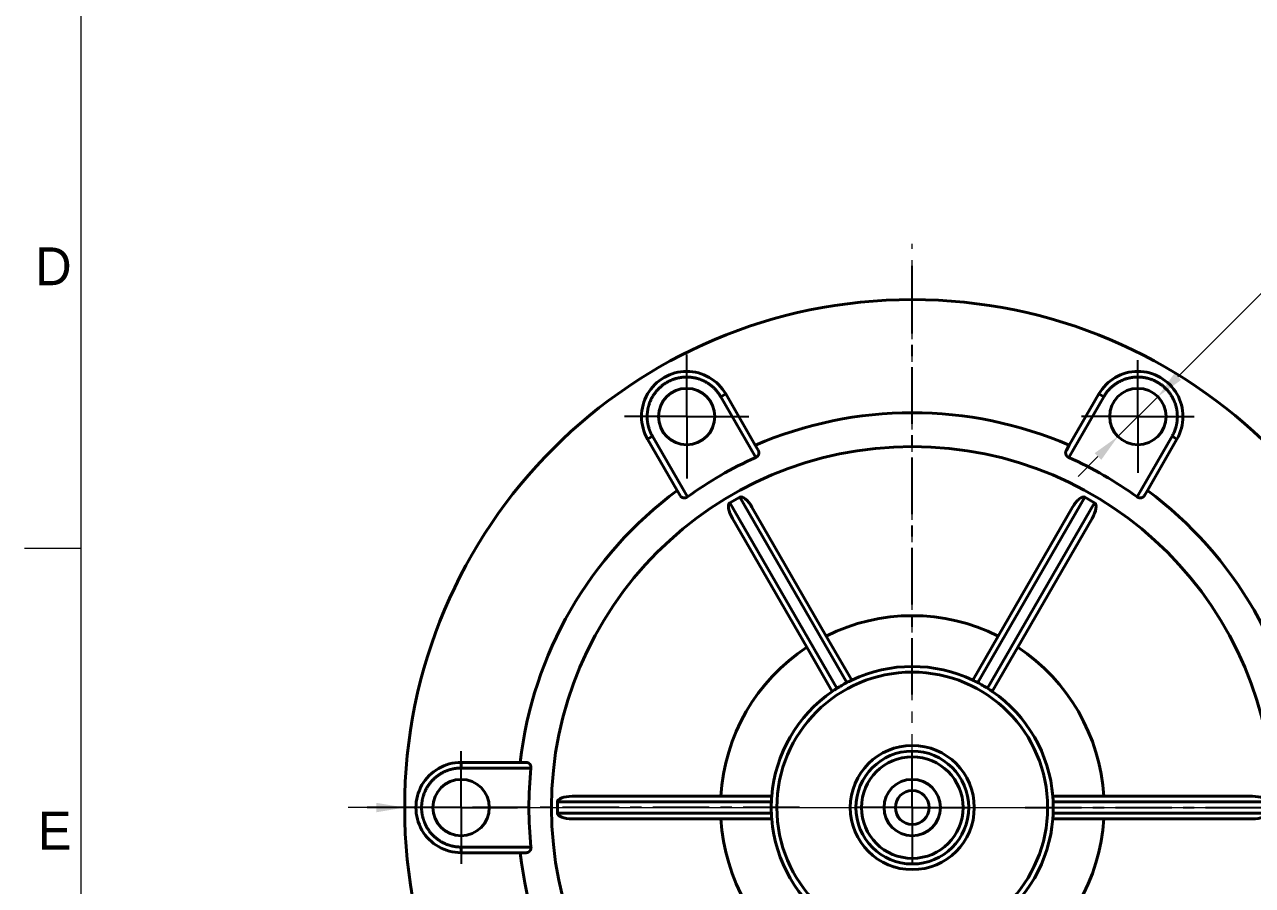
# Model space of a CAD drawing. Header units: millimetres. Extents: x 15 to 415, y 5 to 292.
# Drawn here: x 15 to 123.9, y 68.6 to 144.9 of the extents above; entities that cross this region are included whole.
import ezdxf

# ---------------------------------------------------------------- set-up
doc = ezdxf.new("R2010")
doc.units = ezdxf.units.MM
doc.linetypes.add('CenterLine', pattern=[8, 5, -1, 1, -1])
for name, color, linetype in [('Annotations', 7, 'Continuous'), ('Border', 7, 'Continuous'), ('Geometries', 7, 'Continuous')]:
    doc.layers.add(name, color=color, linetype=linetype)
doc.styles.add('Shapr2', font='txt', dxfattribs={"height": 3.3495})
doc.styles.add('Shapr5', font='txt', dxfattribs={"height": 3.3495})
doc.dimstyles.new('ISO-25', dxfattribs={"dimtxt": 2.5, "dimasz": 2.5, "dimexe": 1.25, "dimexo": 0.625, "dimtad": 1, "dimtxsty": 'Standard', "dimcen": 2.5, "dimadec": 0, "dimazin": 0, "dimtfac": 1, "dimtmove": 0, "dimatfit": 3, "dimfxl": 1, "dimarcsym": 0})

# ---------------------------------------------------------------- blocks, each defined once
blk = doc.blocks.new('*U3')
at = {"layer": 'Annotations', "linetype": 'CenterLine', "lineweight": -3}
for p, q in [((93.7, 120.55), (93.7, 123.55)), ((93.7, 85.55), (93.7, 120.55)), ((48.7, 75.55), (45.38, 75.55)), ((83.7, 75.55), (48.7, 75.55)), ((103.7, 75.55), (138.7, 75.55)), ((138.7, 75.55), (141.7, 75.55)), ((93.7, 65.55), (93.7, 30.55)), ((93.7, 30.55), (93.7, 27.55))]:
    blk.add_line(p, q, dxfattribs=at)
at = {"layer": 'Annotations', "linetype": 'Continuous', "lineweight": -3}
for q in [(93.7, 80.55), (88.7, 75.55), (93.7, 70.55), (98.7, 75.55)]:
    blk.add_line((93.7, 75.55), q, dxfattribs=at)
blk = doc.blocks.new('*U4')
at = {"layer": 'Annotations', "linetype": 'Continuous', "lineweight": -3}
for q in [(53.7, 80.55), (48.7, 75.55), (53.7, 70.55), (58.7, 75.55)]:
    blk.add_line((53.7, 75.55), q, dxfattribs=at)
blk = doc.blocks.new('*U5')
at = {"layer": 'Annotations', "linetype": 'CenterLine', "lineweight": -3}
for p, q in [((73.7, 112.69), (73.7, 115.69)), ((71.2, 110.19), (68.2, 110.19)), ((76.2, 110.19), (79.2, 110.19)), ((73.7, 107.69), (73.7, 104.69))]:
    blk.add_line(p, q, dxfattribs=at)
at = {"layer": 'Annotations', "linetype": 'Continuous', "lineweight": -3}
for q in [(73.7, 115.19), (68.7, 110.19), (73.7, 105.19), (78.7, 110.19)]:
    blk.add_line((73.7, 110.19), q, dxfattribs=at)
blk = doc.blocks.new('*U6')
at = {"layer": 'Annotations', "linetype": 'Continuous', "lineweight": -3}
for q in [(113.7, 115.19), (108.7, 110.19), (113.7, 105.19), (118.7, 110.19)]:
    blk.add_line((113.7, 110.19), q, dxfattribs=at)
blk = doc.blocks.new('*U11')
at = {"layer": 'Annotations', "linetype": 'CenterLine', "lineweight": 15}
for p, q in [((93.7, 77.05), (93.7, 125.5)), ((92.2, 75.55), (89.2, 75.55)), ((95.2, 75.55), (98.2, 75.55)), ((93.7, 74.05), (93.7, 71.05))]:
    blk.add_line(p, q, dxfattribs=at)
at = {"layer": 'Annotations', "linetype": 'Continuous', "lineweight": 15}
for q in [(93.7, 80.55), (88.7, 75.55), (93.7, 70.55), (98.7, 75.55)]:
    blk.add_line((93.7, 75.55), q, dxfattribs=at)
blk = doc.blocks.new('*D12')
at = {"layer": 'Annotations', "color": 0, "linetype": 'Continuous', "lineweight": 15}
for p, q in [((46.2, 75.55), (43.7, 75.55)), ((48.7, 75.55), (138.7, 75.55)), ((141.2, 75.55), (173.84, 75.55))]:
    blk.add_line(p, q, dxfattribs=at)
at = {"layer": 'Annotations', "color": 0}
for points in [[(46.2, 75.13), (46.2, 75.96), (48.7, 75.55)], [(141.2, 75.96), (141.2, 75.13), (138.7, 75.55)]]:
    blk.add_solid(points, dxfattribs=at)
at = {"layer": 'Defpoints', "color": 0}
for p in [(48.7, 75.55), (138.7, 75.55)]:
    blk.add_point(p, dxfattribs=at)
at = {"layer": 'Annotations', "color": 0, "lineweight": 15, "insert": (167.32, 77.92), "char_height": 3.349, "attachment_point": 5, "style": 'Shapr2'}
blk.add_mtext('\\A1;%%c180', dxfattribs=at)
blk = doc.blocks.new('*D13')
at = {"layer": 'Annotations', "color": 0, "linetype": 'Continuous', "lineweight": 15}
for p, q in [((117.23, 113.72), (135.73, 132.22)), ((111.93, 108.42), (115.47, 111.95)), ((110.16, 106.65), (108.39, 104.88))]:
    blk.add_line(p, q, dxfattribs=at)
at = {"layer": 'Annotations', "color": 0}
for points in [[(116.94, 114.02), (117.53, 113.43), (115.47, 111.95)], [(110.46, 106.36), (109.87, 106.95), (111.93, 108.42)]]:
    blk.add_solid(points, dxfattribs=at)
at = {"layer": 'Defpoints', "color": 0}
for p in [(115.47, 111.95), (111.93, 108.42)]:
    blk.add_point(p, dxfattribs=at)
at = {"layer": 'Annotations', "color": 0, "lineweight": 15, "insert": (130.57, 130.41), "char_height": 3.349, "attachment_point": 5, "rotation": 45, "style": 'Shapr2'}
blk.add_mtext('\\A1;%%c10', dxfattribs=at)

msp = doc.modelspace()

# ---------------------------------------------------------------- linework, layer by layer
at = {"layer": 'Border', "linetype": 'Continuous', "lineweight": 15}
for p, q in [((20, 287), (20, 10)), ((20, 98.5), (15, 98.5))]:
    msp.add_line(p, q, dxfattribs=at)
at = {"layer": 'Geometries', "linetype": 'Continuous', "lineweight": 40}
for p, q in [((77.1614, 112.187), (76.7284, 111.937)), ((77.1614, 112.187), (79.7844, 107.6437)), ((107.6101, 107.6437), (110.2332, 112.187)), ((110.2332, 112.187), (110.6662, 111.937)), ((79.8271, 106.5699), (76.7284, 111.937)), ((110.6662, 111.937), (107.5675, 106.5699)), ((70.2332, 108.187), (70.6662, 108.437)), ((72.8562, 103.6437), (70.2332, 108.187)), ((70.6662, 108.437), (73.7649, 103.0699)), ((113.6297, 103.0699), (116.7284, 108.437)), ((117.1614, 108.187), (114.5383, 103.6437)), ((117.1614, 108.187), (116.7284, 108.437)), ((79.7844, 107.6437), (80.0361, 107.2078)), ((107.3584, 107.2078), (107.6101, 107.6437)), ((73.1079, 103.2078), (72.8562, 103.6437)), ((114.5383, 103.6437), (114.2867, 103.2078)), ((78.3987, 103.0439), (77.5326, 102.5439)), ((77.5326, 102.5439), (87.0193, 86.1126)), ((87.8853, 86.6126), (78.3987, 103.0439)), ((108.9959, 103.0439), (99.5093, 86.6126)), ((100.3753, 86.1126), (109.8619, 102.5439)), ((109.8619, 102.5439), (108.9959, 103.0439)), ((79.4849, 102.1624), (86.078, 90.7429)), ((101.3165, 90.7429), (107.9096, 102.1624)), ((84.346, 89.7429), (77.7529, 101.1624)), ((109.6416, 101.1624), (103.0486, 89.7429)), ((86.078, 90.7429), (88.3333, 86.8366)), ((99.0612, 86.8366), (101.3165, 90.7429)), ((86.6013, 85.8366), (84.346, 89.7429)), ((103.0486, 89.7429), (100.7933, 85.8366)), ((53.6973, 79.5459), (53.6973, 79.0459)), ((53.6973, 79.5459), (58.9434, 79.5459)), ((58.9434, 79.5459), (59.4467, 79.5459)), ((59.8947, 79.0459), (53.6973, 79.0459)), ((63.5406, 76.5459), (76.7267, 76.5459)), ((76.7267, 76.5459), (81.2373, 76.5459)), ((106.1572, 76.5459), (110.6678, 76.5459)), ((110.6678, 76.5459), (123.854, 76.5459)), ((62.234, 75.0459), (62.234, 76.0459)), ((81.2073, 76.0459), (62.234, 76.0459)), ((125.1605, 76.0459), (106.1873, 76.0459)), ((62.234, 75.0459), (81.2073, 75.0459)), ((76.7267, 74.5459), (63.5406, 74.5459)), ((81.2373, 74.5459), (76.7267, 74.5459)), ((110.6678, 74.5459), (106.1572, 74.5459)), ((106.1873, 75.0459), (125.1605, 75.0459)), ((123.854, 74.5459), (110.6678, 74.5459)), ((53.6973, 72.0459), (53.6973, 71.5459)), ((53.6973, 72.0459), (59.8947, 72.0459)), ((58.9434, 71.5459), (53.6973, 71.5459)), ((59.4467, 71.5459), (58.9434, 71.5459))]:
    msp.add_line(p, q, dxfattribs=at)
at = {"layer": 'Geometries', "linetype": 'Continuous', "lineweight": 40, "flags": 128}
for points in [[(76.7284, 111.937), (76.7046, 111.9775), (76.6803, 112.0176), (76.6555, 112.0575), (76.6301, 112.097), (76.6042, 112.1362), (76.5778, 112.175), (76.5509, 112.2134), (76.5234, 112.2515), (76.4955, 112.2892), (76.467, 112.3266), (76.4381, 112.3635), (76.4086, 112.4001), (76.3787, 112.4363), (76.3483, 112.472), (76.3174, 112.5074), (76.286, 112.5423), (76.2542, 112.5768), (76.2219, 112.6109), (76.1869, 112.6468), (76.1514, 112.6823), (76.1154, 112.7172), (76.0789, 112.7516), (76.042, 112.7854), (76.0045, 112.8188), (75.9679, 112.8504), (75.9309, 112.8815), (75.8935, 112.9121), (75.8556, 112.9422), (75.8174, 112.9718), (75.7787, 113.0008), (75.7396, 113.0293), (75.7002, 113.0572), (75.6603, 113.0846), (75.6201, 113.1115), (75.5795, 113.1377), (75.5385, 113.1635), (75.4972, 113.1886), (75.4556, 113.2132), (75.4136, 113.2372), (75.3713, 113.2606), (75.3287, 113.2834), (75.2857, 113.3057), (75.251, 113.3231), (75.2161, 113.3402), (75.181, 113.3568), (75.1457, 113.3731), (75.1102, 113.389), (75.0745, 113.4046), (75.0386, 113.4197), (75.0025, 113.4344), (74.9576, 113.4521), (74.9124, 113.4692), (74.867, 113.4857), (74.8214, 113.5015), (74.7755, 113.5167), (74.7295, 113.5313), (74.6832, 113.5452), (74.6368, 113.5585), (74.5901, 113.5712), (74.5434, 113.5832), (74.4964, 113.5945), (74.4493, 113.6052), (74.4021, 113.6153), (74.3547, 113.6247), (74.3072, 113.6334), (74.2595, 113.6415), (74.2118, 113.6489), (74.164, 113.6557), (74.1255, 113.6606), (74.0869, 113.6652), (74.0483, 113.6693), (74.0097, 113.6729), (73.971, 113.6762), (73.9322, 113.679), (73.8934, 113.6814), (73.8545, 113.6834), (73.8063, 113.6852), (73.758, 113.6864), (73.7096, 113.6869), (73.6613, 113.6867), (73.613, 113.6859), (73.5647, 113.6844), (73.5165, 113.6823), (73.4682, 113.6794), (73.4201, 113.6759), (73.3719, 113.6718), (73.3238, 113.667), (73.2758, 113.6615), (73.2279, 113.6553), (73.1801, 113.6485), (73.1324, 113.6411), (73.0847, 113.6329), (73.0372, 113.6242), (72.9898, 113.6147), (72.9519, 113.6067), (72.914, 113.5982), (72.8762, 113.5893), (72.8386, 113.58), (72.8009, 113.5702), (72.7634, 113.56), (72.7259, 113.5494), (72.6886, 113.5384), (72.6425, 113.5242), (72.5965, 113.5093), (72.5508, 113.4938), (72.5052, 113.4776), (72.4599, 113.4609), (72.4148, 113.4435), (72.37, 113.4255), (72.3254, 113.4069), (72.2811, 113.3876), (72.2371, 113.3678), (72.1933, 113.3473), (72.1498, 113.3263), (72.1066, 113.3046), (72.0637, 113.2823), (72.0212, 113.2595), (71.9789, 113.2361), (71.937, 113.2121), (71.8954, 113.1875), (71.8622, 113.1673), (71.8293, 113.1468), (71.7966, 113.1259), (71.7641, 113.1046), (71.7318, 113.083), (71.6998, 113.061), (71.668, 113.0386), (71.6364, 113.0159), (71.5975, 112.9871), (71.5591, 112.9579), (71.521, 112.9281), (71.4834, 112.8978), (71.4462, 112.8669), (71.4094, 112.8356), (71.3731, 112.8038), (71.3372, 112.7714), (71.3017, 112.7386), (71.2667, 112.7053), (71.2322, 112.6715), (71.1981, 112.6372), (71.1645, 112.6025), (71.1314, 112.5673), (71.0988, 112.5316), (71.0666, 112.4955), (71.035, 112.459), (71.0039, 112.422), (70.9793, 112.392), (70.955, 112.3618), (70.931, 112.3312), (70.9074, 112.3004), (70.8841, 112.2693), (70.8611, 112.2379), (70.8385, 112.2062), (70.8163, 112.1744), (70.7891, 112.1344), (70.7625, 112.094), (70.7364, 112.0533), (70.7109, 112.0122), (70.686, 111.9708), (70.6617, 111.9291), (70.6379, 111.887), (70.6147, 111.8446), (70.5921, 111.8018), (70.5701, 111.7588), (70.5487, 111.7155), (70.5279, 111.6718), (70.5077, 111.6279), (70.4881, 111.5837), (70.4691, 111.5393), (70.4508, 111.4946), (70.433, 111.4496), (70.4159, 111.4044), (70.4026, 111.368), (70.3897, 111.3313), (70.3772, 111.2946), (70.3651, 111.2577), (70.3534, 111.2206), (70.3421, 111.1833), (70.3312, 111.146), (70.3208, 111.1085), (70.3084, 111.0618), (70.2966, 111.0149), (70.2855, 110.9678), (70.275, 110.9206), (70.2652, 110.8733), (70.2561, 110.8258), (70.2476, 110.7782), (70.2398, 110.7305), (70.2326, 110.6827), (70.2261, 110.6348), (70.2202, 110.5868), (70.215, 110.5387), (70.2105, 110.4906), (70.2067, 110.4424), (70.2035, 110.3941), (70.2009, 110.3458), (70.1991, 110.2975), (70.1979, 110.2492), (70.1974, 110.2103), (70.1974, 110.1715), (70.1977, 110.1326), (70.1986, 110.0938), (70.1998, 110.0549), (70.2015, 110.016), (70.2036, 109.9771), (70.2061, 109.9383), (70.2099, 109.8901), (70.2143, 109.842), (70.2194, 109.7939), (70.2252, 109.7459), (70.2316, 109.698), (70.2387, 109.6502), (70.2464, 109.6025), (70.2548, 109.5549), (70.2639, 109.5074), (70.2736, 109.4601), (70.284, 109.4129), (70.295, 109.3658), (70.3066, 109.3189), (70.319, 109.2722), (70.3319, 109.2256), (70.3455, 109.1793), (70.3598, 109.1331), (70.3746, 109.0871), (70.387, 109.0503), (70.3999, 109.0136), (70.4131, 108.9771), (70.4267, 108.9408), (70.4408, 108.9045), (70.4552, 108.8683), (70.4701, 108.8324), (70.4853, 108.7966), (70.5015, 108.7598), (70.5181, 108.7232), (70.5351, 108.6867), (70.5526, 108.6505), (70.5704, 108.6145), (70.5888, 108.5785), (70.6075, 108.5428), (70.6267, 108.5073), (70.6462, 108.472), (70.6662, 108.437)], [(116.7284, 108.437), (116.7516, 108.4778), (116.7742, 108.5189), (116.7963, 108.5603), (116.8178, 108.6021), (116.8388, 108.6441), (116.8592, 108.6863), (116.879, 108.7289), (116.8983, 108.7717), (116.917, 108.8148), (116.9351, 108.8581), (116.9526, 108.9017), (116.9696, 108.9454), (116.9859, 108.9894), (117.0017, 109.0337), (117.0169, 109.0781), (117.0314, 109.1227), (117.0454, 109.1676), (117.0588, 109.2125), (117.0724, 109.2608), (117.0853, 109.3092), (117.0976, 109.3579), (117.1091, 109.4067), (117.12, 109.4556), (117.1301, 109.5047), (117.1392, 109.5522), (117.1477, 109.5998), (117.1554, 109.6476), (117.1626, 109.6954), (117.169, 109.7433), (117.1748, 109.7913), (117.18, 109.8394), (117.1844, 109.8875), (117.1882, 109.9358), (117.1914, 109.984), (117.1938, 110.0323), (117.1956, 110.0806), (117.1968, 110.129), (117.1972, 110.1773), (117.197, 110.2257), (117.1961, 110.274), (117.1946, 110.3224), (117.1924, 110.3707), (117.1901, 110.4095), (117.1875, 110.4482), (117.1843, 110.487), (117.1808, 110.5257), (117.1768, 110.5644), (117.1724, 110.6031), (117.1676, 110.6417), (117.1623, 110.6803), (117.1552, 110.7281), (117.1474, 110.7757), (117.1389, 110.8233), (117.1298, 110.8707), (117.12, 110.9181), (117.1096, 110.9652), (117.0986, 111.0122), (117.0869, 111.0591), (117.0745, 111.1058), (117.0615, 111.1523), (117.0479, 111.1987), (117.0336, 111.2448), (117.0187, 111.2907), (117.0031, 111.3365), (116.9869, 111.382), (116.9701, 111.4273), (116.9527, 111.4723), (116.9346, 111.5171), (116.9197, 111.553), (116.9043, 111.5886), (116.8886, 111.6241), (116.8724, 111.6594), (116.8559, 111.6946), (116.8389, 111.7296), (116.8216, 111.7644), (116.8039, 111.799), (116.7813, 111.8417), (116.7582, 111.8841), (116.7345, 111.9262), (116.7102, 111.968), (116.6853, 112.0094), (116.6599, 112.0505), (116.6339, 112.0912), (116.6073, 112.1315), (116.5802, 112.1715), (116.5525, 112.2111), (116.5243, 112.2504), (116.4956, 112.2892), (116.4663, 112.3276), (116.4365, 112.3656), (116.4062, 112.4032), (116.3753, 112.4404), (116.3439, 112.4772), (116.3121, 112.5135), (116.2861, 112.5423), (116.2598, 112.5709), (116.2332, 112.5992), (116.2063, 112.6271), (116.1791, 112.6549), (116.1515, 112.6823), (116.1236, 112.7094), (116.0954, 112.7362), (116.06, 112.769), (116.0241, 112.8014), (115.9878, 112.8333), (115.9511, 112.8647), (115.9139, 112.8955), (115.8763, 112.9258), (115.8383, 112.9557), (115.7999, 112.985), (115.761, 113.0137), (115.7218, 113.0419), (115.6822, 113.0696), (115.6422, 113.0968), (115.6019, 113.1233), (115.5612, 113.1493), (115.5201, 113.1748), (115.4787, 113.1997), (115.4369, 113.224), (115.3949, 113.2477), (115.3608, 113.2663), (115.3266, 113.2846), (115.2921, 113.3025), (115.2575, 113.32), (115.2226, 113.3371), (115.1875, 113.3539), (115.1522, 113.3702), (115.1167, 113.3862), (115.0724, 113.4055), (115.0279, 113.4241), (114.983, 113.4422), (114.938, 113.4596), (114.8927, 113.4764), (114.8471, 113.4926), (114.8014, 113.5082), (114.7554, 113.5231), (114.7093, 113.5374), (114.6629, 113.5511), (114.6164, 113.5641), (114.5697, 113.5764), (114.5228, 113.5882), (114.4758, 113.5992), (114.4286, 113.6097), (114.3812, 113.6194), (114.3338, 113.6286), (114.2862, 113.637), (114.2479, 113.6434), (114.2096, 113.6493), (114.1711, 113.6547), (114.1326, 113.6598), (114.094, 113.6644), (114.0554, 113.6686), (114.0167, 113.6724), (113.9779, 113.6757), (113.9297, 113.6792), (113.8815, 113.6821), (113.8332, 113.6843), (113.7848, 113.6858), (113.7365, 113.6867), (113.6882, 113.6869), (113.6399, 113.6864), (113.5915, 113.6853), (113.5432, 113.6835), (113.495, 113.6811), (113.4467, 113.6779), (113.3985, 113.6741), (113.3504, 113.6697), (113.3024, 113.6646), (113.2544, 113.6588), (113.2065, 113.6523), (113.1586, 113.6452), (113.1109, 113.6375), (113.0727, 113.6307), (113.0345, 113.6236), (112.9964, 113.616), (112.9584, 113.6081), (112.9205, 113.5997), (112.8826, 113.5908), (112.8448, 113.5815), (112.8071, 113.5719), (112.7604, 113.5592), (112.7139, 113.546), (112.6676, 113.5321), (112.6215, 113.5175), (112.5756, 113.5023), (112.5299, 113.4865), (112.4845, 113.4701), (112.4392, 113.453), (112.3942, 113.4353), (112.3495, 113.417), (112.305, 113.3981), (112.2608, 113.3785), (112.2168, 113.3584), (112.1732, 113.3376), (112.1298, 113.3163), (112.0867, 113.2943), (112.0439, 113.2718), (112.0015, 113.2486), (111.9676, 113.2296), (111.9339, 113.2102), (111.9005, 113.1905), (111.8672, 113.1704), (111.8342, 113.1498), (111.8013, 113.1289), (111.7687, 113.1077), (111.7364, 113.086), (111.6965, 113.0587), (111.6571, 113.0308), (111.618, 113.0024), (111.5793, 112.9734), (111.541, 112.9439), (111.5031, 112.9138), (111.4657, 112.8833), (111.4287, 112.8522), (111.3921, 112.8206), (111.356, 112.7885), (111.3203, 112.7559), (111.285, 112.7229), (111.2502, 112.6893), (111.2159, 112.6553), (111.1821, 112.6208), (111.1487, 112.5858), (111.1158, 112.5504), (111.0834, 112.5145), (111.0578, 112.4854), (111.0324, 112.4559), (111.0074, 112.4262), (110.9827, 112.3963), (110.9584, 112.3659), (110.9343, 112.3354), (110.9106, 112.3045), (110.8872, 112.2734), (110.8634, 112.241), (110.84, 112.2083), (110.817, 112.1753), (110.7943, 112.1421), (110.772, 112.1086), (110.7501, 112.0748), (110.7285, 112.0407), (110.7073, 112.0064), (110.6866, 111.9718), (110.6662, 111.937)], [(80.0361, 107.2078), (80.045, 107.1917), (80.0533, 107.1752), (80.061, 107.1585), (80.0681, 107.1416), (80.0732, 107.1278), (80.078, 107.1138), (80.0823, 107.0997), (80.0862, 107.0855), (80.0896, 107.0711), (80.0927, 107.0557), (80.0953, 107.0403), (80.0974, 107.0246), (80.0989, 107.0089), (80.0998, 106.993), (80.1002, 106.9804), (80.1001, 106.9678), (80.0997, 106.9551), (80.099, 106.9423), (80.0978, 106.9295), (80.0962, 106.9166), (80.0943, 106.9036), (80.0919, 106.8907), (80.089, 106.8772), (80.0856, 106.8636), (80.0817, 106.8501), (80.0773, 106.8365), (80.073, 106.8245), (80.0683, 106.8126), (80.0632, 106.8006), (80.0576, 106.7887), (80.0517, 106.7769), (80.0451, 106.7648), (80.0381, 106.7528), (80.0306, 106.7408), (80.0226, 106.729), (80.0142, 106.7174), (80.0053, 106.706), (79.996, 106.6947), (79.9862, 106.6837), (79.9759, 106.6728), (79.9672, 106.6641), (79.9581, 106.6555), (79.9487, 106.6471), (79.939, 106.639), (79.9291, 106.631), (79.9176, 106.6223), (79.9057, 106.6139), (79.8935, 106.6058), (79.881, 106.598), (79.8679, 106.5904), (79.8545, 106.5831), (79.8409, 106.5763), (79.8271, 106.5699)], [(107.5675, 106.5699), (107.5533, 106.5765), (107.5393, 106.5835), (107.5256, 106.591), (107.5121, 106.5988), (107.5013, 106.6056), (107.4906, 106.6127), (107.4802, 106.62), (107.47, 106.6275), (107.4601, 106.6352), (107.4485, 106.6449), (107.4372, 106.6548), (107.4264, 106.665), (107.4161, 106.6755), (107.4059, 106.6864), (107.3961, 106.6976), (107.3869, 106.7089), (107.3781, 106.7204), (107.3698, 106.7322), (107.3619, 106.7441), (107.3545, 106.7561), (107.3475, 106.7682), (107.3411, 106.7804), (107.3349, 106.7929), (107.3292, 106.8056), (107.324, 106.8183), (107.3192, 106.831), (107.3149, 106.8436), (107.3106, 106.8578), (107.3069, 106.8719), (107.3036, 106.8859), (107.3009, 106.9), (107.2987, 106.914), (107.2969, 106.9279), (107.2956, 106.9418), (107.2948, 106.9556), (107.2944, 106.97), (107.2945, 106.9844), (107.295, 106.9986), (107.296, 107.0127), (107.2978, 107.0299), (107.3003, 107.0468), (107.3033, 107.0636), (107.307, 107.0802), (107.3113, 107.0965), (107.3162, 107.1127), (107.3216, 107.1287), (107.3276, 107.1444), (107.3345, 107.1607), (107.3419, 107.1766), (107.3499, 107.1923), (107.3584, 107.2078)], [(73.7649, 103.0699), (73.7521, 103.0609), (73.739, 103.0523), (73.7256, 103.0441), (73.7121, 103.0364), (73.7008, 103.0304), (73.6894, 103.0247), (73.6778, 103.0193), (73.6662, 103.0142), (73.6546, 103.0095), (73.6404, 103.0043), (73.6262, 102.9995), (73.6119, 102.9953), (73.5977, 102.9915), (73.5831, 102.9882), (73.5686, 102.9853), (73.5541, 102.983), (73.5398, 102.9812), (73.5254, 102.9798), (73.5112, 102.9789), (73.4971, 102.9785), (73.4831, 102.9785), (73.4694, 102.979), (73.4554, 102.98), (73.4416, 102.9814), (73.428, 102.9832), (73.4146, 102.9854), (73.4015, 102.988), (73.3871, 102.9913), (73.373, 102.9952), (73.3592, 102.9994), (73.3457, 103.0041), (73.3325, 103.0091), (73.3195, 103.0146), (73.3068, 103.0204), (73.2945, 103.0266), (73.2818, 103.0334), (73.2694, 103.0407), (73.2573, 103.0482), (73.2456, 103.0562), (73.2317, 103.0663), (73.2182, 103.0769), (73.2052, 103.088), (73.1927, 103.0995), (73.1807, 103.1114), (73.1691, 103.1237), (73.158, 103.1363), (73.1474, 103.1494), (73.1367, 103.1634), (73.1266, 103.1779), (73.117, 103.1927), (73.1079, 103.2078)], [(114.2867, 103.2078), (114.2771, 103.192), (114.2671, 103.1766), (114.2565, 103.1616), (114.2453, 103.147), (114.2359, 103.1356), (114.2262, 103.1245), (114.2162, 103.1137), (114.2058, 103.1032), (114.195, 103.0931), (114.1833, 103.0827), (114.1712, 103.0727), (114.1587, 103.0631), (114.1458, 103.054), (114.1325, 103.0452), (114.1218, 103.0386), (114.1108, 103.0323), (114.0996, 103.0263), (114.0882, 103.0206), (114.0765, 103.0152), (114.0645, 103.0101), (114.0523, 103.0053), (114.0399, 103.0009), (114.0267, 102.9967), (114.0133, 102.9929), (113.9996, 102.9895), (113.9857, 102.9865), (113.9732, 102.9842), (113.9605, 102.9823), (113.9476, 102.9808), (113.9345, 102.9796), (113.9212, 102.9788), (113.9075, 102.9785), (113.8936, 102.9786), (113.8795, 102.9791), (113.8653, 102.9801), (113.851, 102.9816), (113.8367, 102.9835), (113.8223, 102.986), (113.8078, 102.9889), (113.7933, 102.9924), (113.7813, 102.9956), (113.7694, 102.9992), (113.7574, 103.0031), (113.7455, 103.0074), (113.7336, 103.012), (113.7203, 103.0177), (113.7071, 103.0238), (113.694, 103.0303), (113.681, 103.0372), (113.6679, 103.0447), (113.6549, 103.0527), (113.6422, 103.0611), (113.6297, 103.0699)], [(59.4467, 79.5459), (59.4651, 79.5456), (59.4835, 79.5446), (59.5018, 79.5429), (59.5201, 79.5405), (59.5346, 79.5381), (59.549, 79.5352), (59.5634, 79.5319), (59.5777, 79.5282), (59.5919, 79.5239), (59.6067, 79.519), (59.6214, 79.5135), (59.636, 79.5074), (59.6504, 79.5008), (59.6646, 79.4937), (59.6757, 79.4877), (59.6866, 79.4814), (59.6974, 79.4747), (59.7081, 79.4676), (59.7186, 79.4602), (59.729, 79.4524), (59.7392, 79.4443), (59.7492, 79.4357), (59.7595, 79.4264), (59.7695, 79.4167), (59.7793, 79.4065), (59.7889, 79.396), (59.7971, 79.3863), (59.8051, 79.3762), (59.8129, 79.3658), (59.8204, 79.355), (59.8277, 79.344), (59.8349, 79.3322), (59.8418, 79.3201), (59.8483, 79.3077), (59.8546, 79.2949), (59.8605, 79.2817), (59.8659, 79.2684), (59.871, 79.2547), (59.8757, 79.2407), (59.8799, 79.2264), (59.8831, 79.2144), (59.886, 79.2023), (59.8886, 79.1899), (59.8908, 79.1775), (59.8927, 79.1649), (59.8945, 79.1505), (59.8959, 79.136), (59.8968, 79.1214), (59.8973, 79.1068), (59.8973, 79.0916), (59.8969, 79.0764), (59.896, 79.0611), (59.8947, 79.0459)], [(53.6973, 79.0459), (53.6503, 79.0456), (53.6034, 79.0447), (53.5565, 79.0431), (53.5096, 79.0409), (53.4627, 79.038), (53.4159, 79.0346), (53.3691, 79.0305), (53.3224, 79.0257), (53.2758, 79.0204), (53.2292, 79.0144), (53.1827, 79.0078), (53.1363, 79.0006), (53.09, 78.9928), (53.0438, 78.9843), (52.9978, 78.9752), (52.9518, 78.9655), (52.906, 78.9552), (52.8604, 78.9443), (52.8118, 78.932), (52.7634, 78.919), (52.7151, 78.9052), (52.6671, 78.8908), (52.6193, 78.8757), (52.5717, 78.86), (52.526, 78.8441), (52.4806, 78.8276), (52.4353, 78.8105), (52.3903, 78.7928), (52.3456, 78.7744), (52.3011, 78.7554), (52.2569, 78.7358), (52.213, 78.7156), (52.1693, 78.6948), (52.126, 78.6734), (52.0829, 78.6514), (52.0402, 78.6288), (51.9978, 78.6056), (51.9556, 78.5818), (51.9139, 78.5574), (51.8724, 78.5325), (51.8313, 78.507), (51.7906, 78.481), (51.7581, 78.4596), (51.7259, 78.4379), (51.6939, 78.4158), (51.6622, 78.3934), (51.6306, 78.3706), (51.5993, 78.3474), (51.5683, 78.3239), (51.5375, 78.3001), (51.4997, 78.27), (51.4623, 78.2394), (51.4254, 78.2083), (51.3888, 78.1767), (51.3527, 78.1446), (51.3171, 78.112), (51.2819, 78.0789), (51.2472, 78.0453), (51.2129, 78.0113), (51.1791, 77.9768), (51.1458, 77.9418), (51.113, 77.9063), (51.0807, 77.8705), (51.0488, 77.8341), (51.0175, 77.7973), (50.9867, 77.7601), (50.9564, 77.7225), (50.9266, 77.6845), (50.9031, 77.6536), (50.8799, 77.6225), (50.857, 77.5911), (50.8345, 77.5595), (50.8124, 77.5276), (50.7905, 77.4954), (50.769, 77.463), (50.7479, 77.4303), (50.7222, 77.3895), (50.697, 77.3482), (50.6724, 77.3066), (50.6484, 77.2647), (50.625, 77.2224), (50.6021, 77.1799), (50.5799, 77.137), (50.5582, 77.0938), (50.5371, 77.0504), (50.5166, 77.0066), (50.4968, 76.9625), (50.4775, 76.9182), (50.4589, 76.8737), (50.4409, 76.8288), (50.4235, 76.7838), (50.4067, 76.7385), (50.3906, 76.6929), (50.375, 76.6472), (50.363, 76.6103), (50.3514, 76.5732), (50.3403, 76.5361), (50.3295, 76.4988), (50.3191, 76.4613), (50.3092, 76.4237), (50.2996, 76.386), (50.2905, 76.3482), (50.2798, 76.3011), (50.2697, 76.2538), (50.2602, 76.2064), (50.2514, 76.1589), (50.2433, 76.1113), (50.2358, 76.0636), (50.229, 76.0158), (50.2228, 75.9678), (50.2173, 75.9198), (50.2125, 75.8718), (50.2083, 75.8236), (50.2048, 75.7754), (50.202, 75.7272), (50.1998, 75.679), (50.1983, 75.6307), (50.1975, 75.5823), (50.1973, 75.534), (50.1978, 75.4857), (50.1987, 75.4469), (50.2, 75.4081), (50.2017, 75.3694), (50.2039, 75.3306), (50.2065, 75.2918), (50.2096, 75.253), (50.213, 75.2143), (50.2169, 75.1756), (50.2224, 75.1276), (50.2285, 75.0797), (50.2353, 75.0318), (50.2427, 74.9841), (50.2508, 74.9364), (50.2595, 74.8889), (50.2689, 74.8415), (50.279, 74.7943), (50.2897, 74.7471), (50.3011, 74.7002), (50.3131, 74.6533), (50.3257, 74.6067), (50.339, 74.5603), (50.3529, 74.514), (50.3675, 74.4679), (50.3827, 74.422), (50.3985, 74.3764), (50.4149, 74.3309), (50.4286, 74.2946), (50.4427, 74.2584), (50.4572, 74.2224), (50.472, 74.1866), (50.4873, 74.1508), (50.503, 74.1152), (50.5191, 74.0798), (50.5356, 74.0446), (50.5567, 74.0011), (50.5783, 73.9579), (50.6005, 73.915), (50.6234, 73.8723), (50.6468, 73.8301), (50.6708, 73.7881), (50.6953, 73.7465), (50.7205, 73.7052), (50.7462, 73.6643), (50.7725, 73.6237), (50.7993, 73.5835), (50.8267, 73.5436), (50.8546, 73.5042), (50.883, 73.4651), (50.9121, 73.4265), (50.9416, 73.3882), (50.9716, 73.3503), (51.0022, 73.3129), (51.0272, 73.2832), (51.0524, 73.2537), (51.078, 73.2245), (51.1039, 73.1955), (51.1302, 73.1669), (51.1568, 73.1385), (51.1837, 73.1104), (51.2109, 73.0826), (51.2452, 73.0485), (51.2799, 73.0148), (51.3151, 72.9817), (51.3508, 72.949), (51.3869, 72.9169), (51.4234, 72.8852), (51.4604, 72.8541), (51.4978, 72.8234), (51.5356, 72.7933), (51.5739, 72.7637), (51.6125, 72.7346), (51.6515, 72.7061), (51.691, 72.6781), (51.7308, 72.6507), (51.771, 72.6238), (51.8115, 72.5975), (51.8524, 72.5717), (51.8937, 72.5465), (51.9271, 72.5267), (51.9607, 72.5072), (51.9945, 72.4881), (52.0286, 72.4694), (52.0629, 72.451), (52.0974, 72.433), (52.1321, 72.4154), (52.167, 72.3982), (52.2106, 72.3774), (52.2545, 72.3571), (52.2987, 72.3375), (52.3432, 72.3185), (52.3879, 72.3001), (52.4328, 72.2823), (52.478, 72.2652), (52.5234, 72.2487), (52.569, 72.2328), (52.6149, 72.2175), (52.661, 72.2029), (52.7072, 72.1889), (52.7537, 72.1756), (52.8003, 72.1629), (52.8471, 72.1508), (52.8941, 72.1394), (52.9412, 72.1286), (52.9885, 72.1185), (53.0265, 72.1109), (53.0647, 72.1036), (53.1029, 72.0968), (53.1412, 72.0904), (53.1797, 72.0845), (53.2182, 72.0789), (53.2568, 72.0738), (53.2954, 72.0691), (53.3354, 72.0647), (53.3754, 72.0608), (53.4154, 72.0573), (53.4555, 72.0543), (53.4957, 72.0518), (53.536, 72.0497), (53.5763, 72.048), (53.6166, 72.0469), (53.6569, 72.0462), (53.6973, 72.0459)], [(59.8947, 72.0459), (59.896, 72.0303), (59.8969, 72.0147), (59.8973, 71.9991), (59.8972, 71.9835), (59.8968, 71.9707), (59.896, 71.9579), (59.8949, 71.9453), (59.8935, 71.9327), (59.8918, 71.9202), (59.8892, 71.9053), (59.8862, 71.8907), (59.8828, 71.8762), (59.8789, 71.862), (59.8745, 71.8477), (59.8697, 71.8337), (59.8645, 71.82), (59.8589, 71.8067), (59.8529, 71.7935), (59.8466, 71.7808), (59.8399, 71.7683), (59.8329, 71.7563), (59.8256, 71.7446), (59.8178, 71.733), (59.8097, 71.7217), (59.8013, 71.7109), (59.7927, 71.7004), (59.7839, 71.6903), (59.7738, 71.6795), (59.7634, 71.6692), (59.7529, 71.6594), (59.7421, 71.65), (59.7311, 71.6411), (59.7199, 71.6326), (59.7085, 71.6245), (59.697, 71.6169), (59.6847, 71.6093), (59.6722, 71.6022), (59.6596, 71.5956), (59.6469, 71.5894), (59.6311, 71.5824), (59.6152, 71.576), (59.5992, 71.5703), (59.5829, 71.5652), (59.5666, 71.5608), (59.5502, 71.5569), (59.5336, 71.5536), (59.517, 71.5509), (59.4995, 71.5487), (59.482, 71.5472), (59.4644, 71.5463), (59.4467, 71.5459)]]:
    msp.add_lwpolyline(points, dxfattribs=at)
at = {"layer": 'Geometries', "linetype": 'Continuous', "lineweight": 40}
for centre, radius in [((93.6973, 75.5459), 45), ((73.6973, 110.187), 2.5), ((113.6973, 110.187), 2.5), ((93.6973, 75.5459), 31.9833), ((93.6973, 75.5459), 12), ((93.6973, 75.5459), 5.5), ((93.6973, 75.5459), 5), ((93.6973, 75.5459), 4.5), ((53.6973, 75.5459), 2.5), ((93.6973, 75.5459), 2.5), ((93.6973, 75.5459), 1.5)]:
    msp.add_circle(centre, radius, dxfattribs=at)
for centre, radius, start, end in [((73.6973, 110.187), 4, 29.999868, 210.000132), ((113.6973, 110.187), 4, 329.999868, 150.000132), ((93.6973, 75.5459), 34.9833, 66.565568, 113.434432), ((93.6973, 75.5459), 33.9833, 114.08853, 125.91147), ((93.6973, 75.5459), 33.9833, 54.08853, 65.91147), ((93.6973, 75.5459), 34.9833, 126.565568, 173.434432), ((93.6973, 75.5459), 34.9833, 6.565568, 53.434432), ((93.6973, 75.5459), 17, 63.372287, 116.627713), ((93.6973, 75.5459), 17, 123.372287, 176.627713), ((93.6973, 75.5459), 17, 3.372287, 56.627713), ((93.6973, 75.5459), 12.5, 64.588566, 115.411434), ((93.6973, 75.5459), 12.5, 122.292443, 124.588566), ((93.6973, 75.5459), 12.5, 117.707557, 122.292443), ((93.6973, 75.5459), 12.5, 115.411434, 117.707557), ((93.6973, 75.5459), 12.5, 62.292443, 64.588566), ((93.6973, 75.5459), 12.5, 57.707557, 62.292443), ((93.6973, 75.5459), 12.5, 55.411434, 57.707557), ((93.6973, 75.5459), 12.5, 124.588566, 175.411434), ((93.6973, 75.5459), 12.5, 4.588566, 55.411434), ((53.6973, 75.5459), 4, 89.999868, 270.000132), ((93.6973, 75.5459), 33.9833, 174.08853, 185.91147), ((93.6973, 75.5459), 12.5, 175.411434, 177.707557), ((93.6973, 75.5459), 12.5, 2.292443, 4.588566), ((93.6973, 75.5459), 12.5, 177.707557, 182.292443), ((93.6973, 75.5459), 12.5, 357.707557, 2.292443), ((93.6973, 75.5459), 17, 183.372287, 236.627713), ((93.6973, 75.5459), 12.5, 182.292443, 184.588566), ((93.6973, 75.5459), 12.5, 184.588566, 235.411434), ((93.6973, 75.5459), 12.5, 304.588566, 355.411434), ((93.6973, 75.5459), 17, 303.372287, 356.627713), ((93.6973, 75.5459), 12.5, 355.411434, 357.707557), ((93.6973, 75.5459), 34.9833, 186.565568, 233.434432), ((93.6973, 75.5459), 34.9833, 306.565568, 353.434432)]:
    msp.add_arc(centre, radius, start, end, dxfattribs=at)
for centre, major_axis, start_param, end_param in [((78.1859, 101.4124), (-0.6533, 1.1315), 0, 1.57079633), ((79.0519, 101.9124), (0.6533, -1.1315), 1.57079633, 3.14159265), ((108.3426, 101.9124), (0.6533, 1.1315), 0, 1.57079633), ((109.2086, 101.4124), (-0.6533, -1.1315), 1.57079633, 3.14159265), ((63.5406, 76.0459), (1.3066, 0), 1.57079633, 3.14159265), ((123.854, 76.0459), (1.3066, 0), 0, 1.57079633), ((63.5406, 75.0459), (-1.3066, 0), 0, 1.57079633), ((123.854, 75.0459), (-1.3066, 0), 1.57079633, 3.14159265)]:
    msp.add_ellipse(centre, major_axis=major_axis, ratio=0.38268343, start_param=start_param, end_param=end_param, dxfattribs=at)

# ---------------------------------------------------------------- block references
for name in ['*U11', '*U3', '*U5', '*U6', '*U4']:
    msp.add_blockref(name, (0, 0))

# ---------------------------------------------------------------- texts
at = {"layer": 'Border', "linetype": 'Continuous', "lineweight": 15, "char_height": 3.3495, "width": 3.3495, "attachment_point": 6, "style": 'Shapr5'}
for s, insert in [('D', (19.1747, 123.5)), ('E', (19.1747, 73.5))]:
    msp.add_mtext(s, dxfattribs=dict(at, insert=insert))

# ---------------------------------------------------------------- dimensions: what is measured, and where the dimension line sits
at = {"layer": 'Annotations', "linetype": 'Continuous', "lineweight": 15}
for p1, p2, picture, middle in [((111.9295, 108.4192), (115.465, 111.9547), '*D13', (132.2452, 128.7349)), ((48.6973, 75.5459), (138.6973, 75.5459), '*D12', (167.3202, 75.5459))]:
    dim = msp.add_diameter_dim_2p(p1=p1, p2=p2, dimstyle='ISO-25', override={"dimscale": 1, "dimgap": 0.7, "dimdec": 2, "dimlfac": 2, "dimrnd": 0.01, "dimzin": 8, "dimdsep": 44, "dimtxsty": 'Shapr2', "dimcen": 2.5, "dimadec": 2, "dimtol": 0, "dimlim": 0, "dimtp": 0, "dimtm": 0, "dimtfac": 0.6, "dimtdec": 8, "dimtofl": 1, "dimfrac": 2, "dimtolj": 1, "dimlwd": 15, "dimlwe": 15}, dxfattribs=at)
    dim.commit()
    dim.dimension.update_dxf_attribs({"geometry": picture, "text_midpoint": middle, "dimtype": 163})

doc.saveas('drawing.dxf')
